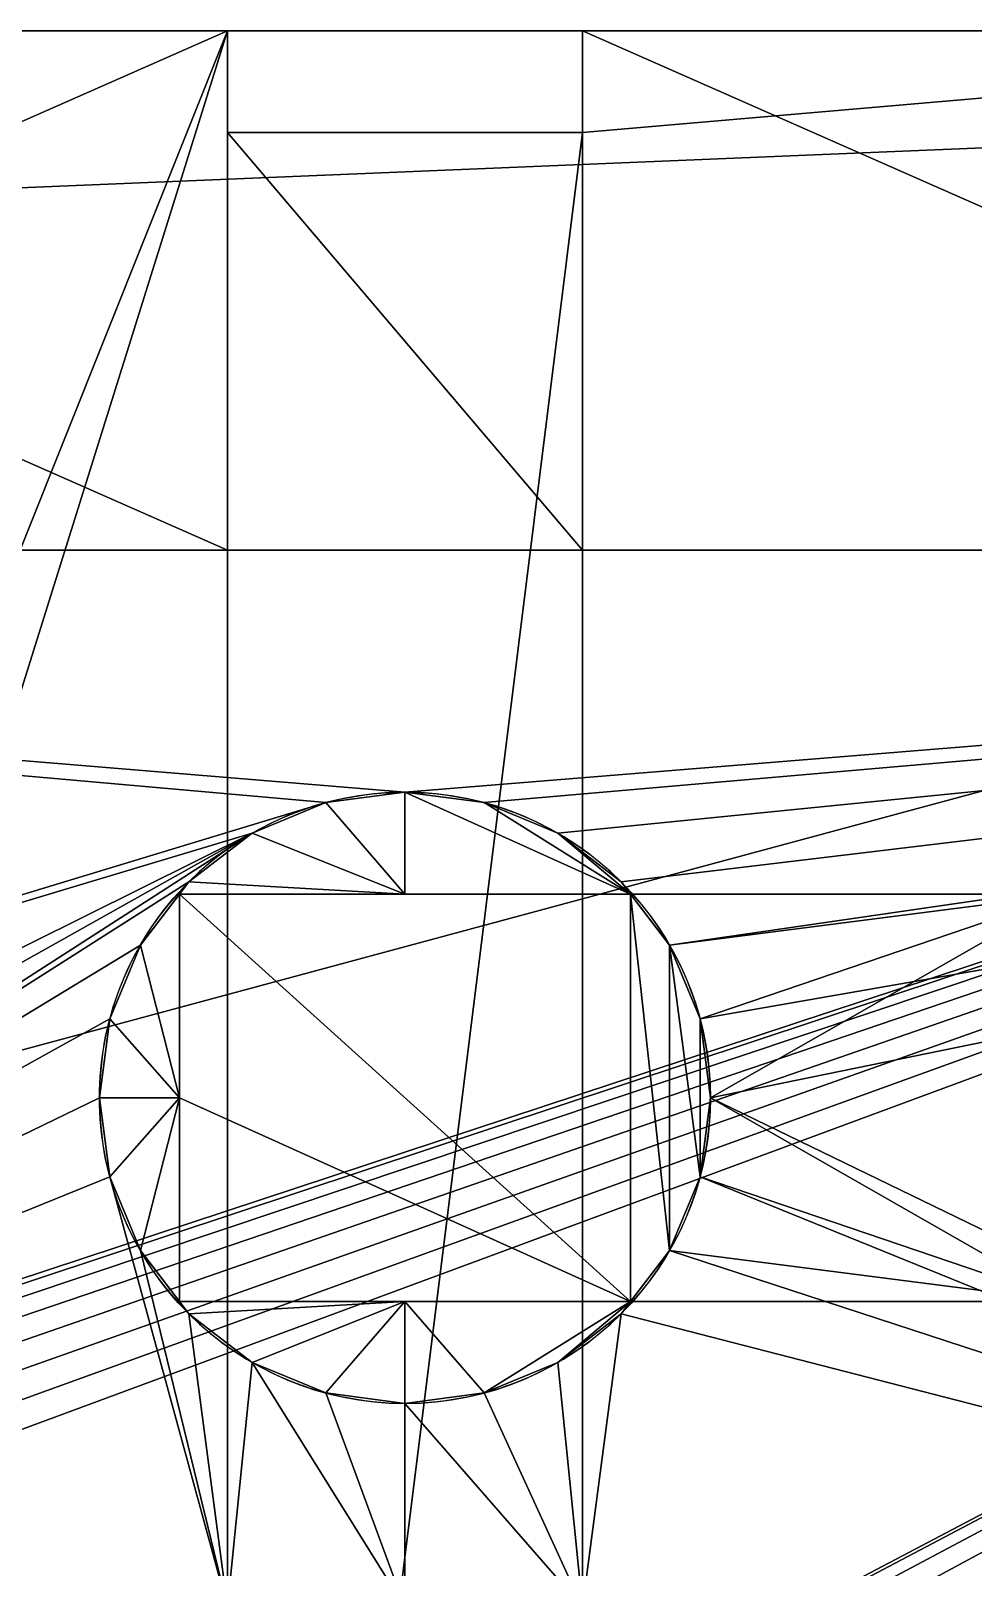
# Model space of a CAD drawing. Extents: x 0 to 36814, y -3929 to 172.
# Drawn here: x 36765.15 to 36774.41, y -3900.39 to -3885.31 of the extents above; entities that cross this region are included whole.
import ezdxf

# ---------------------------------------------------------------- set-up
doc = ezdxf.new("R2010")
doc.units = 0
doc.header["$LTSCALE"] = 25.4
doc.layers.get('0').update_dxf_attribs({"color": 13, "linetype": 'CONTINUOUS'})

# ---------------------------------------------------------------- blocks, each defined once
blk = doc.blocks.new('_____28')
at = {"color": 0}
for p, q in [((67.562, 38.466, 30.4), (0.871, 38.466, 30.4)), ((67.562, 38.466), (0.871, 38.466)), ((67.562, 38.466, 30.4), (0.871, 38.466, 30.4)), ((67.562, 38.466), (0.871, 38.466)), ((20.905, 38.466, 26.192), (32.475, 38.466, 26.192)), ((32.475, 38.466, 7.604), (20.905, 38.466, 7.604)), ((20.905, 38.466, 26.192), (32.475, 38.466, 26.192)), ((32.475, 38.466, 7.604), (20.905, 38.466, 7.604)), ((32.475, 38.466, 26.192), (32.475, 38.466, 7.604)), ((32.475, 38.466, 26.192), (32.475, 37.466, 26.192)), ((32.475, 38.466, 26.192), (32.475, 37.466, 26.192)), ((32.475, 38.466, 26.192), (32.475, 38.466, 7.604)), ((32.475, 38.466, 7.604), (32.475, 33.367, 7.604)), ((32.475, 38.466, 7.604), (32.475, 33.367, 7.604)), ((35.958, 38.466, 26.192), (47.528, 38.466, 26.192)), ((35.958, 38.466, 25.192), (35.958, 38.466, 26.192)), ((35.958, 38.466, 8.355), (35.958, 38.466, 25.192)), ((35.958, 38.466, 7.604), (35.958, 38.466, 8.355)), ((47.528, 38.466, 7.604), (35.958, 38.466, 7.604)), ((35.958, 38.466, 26.192), (47.528, 38.466, 26.192)), ((35.958, 38.466, 26.192), (35.958, 37.466, 26.192)), ((35.958, 38.466, 25.192), (35.958, 37.466, 25.192)), ((35.958, 33.367, 8.355), (35.958, 38.466, 8.355)), ((35.958, 38.466, 8.355), (35.958, 38.466, 25.192)), ((35.958, 38.466, 26.192), (35.958, 37.466, 26.192)), ((35.958, 38.466, 25.192), (35.958, 37.466, 25.192)), ((35.958, 38.466, 25.192), (35.958, 38.466, 26.192)), ((35.958, 33.367, 8.355), (35.958, 38.466, 8.355)), ((35.958, 38.466, 7.604), (35.958, 33.367, 7.604)), ((35.958, 38.466, 7.604), (35.958, 38.466, 8.355)), ((35.958, 38.466, 7.604), (35.958, 33.367, 7.604)), ((47.528, 38.466, 7.604), (35.958, 38.466, 7.604)), ((32.475, 37.466, 26.192), (32.475, 9.517, 26.192)), ((32.475, 37.466, 26.192), (32.475, 9.517, 26.192)), ((35.958, 37.466, 26.192), (32.475, 37.466, 26.192)), ((35.958, 37.466, 26.192), (32.475, 37.466, 26.192)), ((32.475, 37.466, 26.192), (32.475, 37.466, 25.192)), ((35.958, 37.466, 25.192), (32.475, 37.466, 25.192)), ((32.475, 37.466, 25.192), (32.475, 33.367, 25.192)), ((32.475, 37.466, 26.192), (32.475, 37.466, 25.192)), ((35.958, 37.466, 25.192), (32.475, 37.466, 25.192)), ((32.475, 37.466, 25.192), (32.475, 33.367, 25.192)), ((35.958, 37.466, 25.192), (35.958, 33.367, 25.192)), ((35.958, 37.466, 26.192), (35.958, 37.466, 25.192)), ((35.958, 37.466, 26.192), (35.958, 37.466, 25.192)), ((35.958, 37.466, 25.192), (35.958, 33.367, 25.192)), ((5.433, 33.367, 4.604), (63.5, 33.367, 4.604)), ((5.433, 33.367, 4.604), (63.5, 33.367, 4.604)), ((20.905, 33.367, 7.604), (32.475, 33.367, 7.604)), ((20.905, 33.367, 7.604), (32.475, 33.367, 7.604)), ((32.475, 33.367, 7.604), (35.958, 33.367, 7.604)), ((35.958, 33.367, 8.355), (32.475, 33.367, 8.355)), ((32.475, 33.367, 8.355), (32.475, 33.367, 7.604)), ((32.475, 33.367, 7.604), (35.958, 33.367, 7.604)), ((32.475, 33.367, 8.355), (32.475, 33.367, 7.604)), ((32.475, 33.367, 25.192), (32.475, 33.367, 8.355)), ((32.475, 33.367, 25.192), (32.475, 33.367, 8.355)), ((35.958, 33.367, 8.355), (32.475, 33.367, 8.355)), ((35.958, 33.367, 25.192), (32.475, 33.367, 25.192)), ((35.958, 33.367, 25.192), (32.475, 33.367, 25.192)), ((35.958, 33.367, 7.604), (47.528, 33.367, 7.604)), ((35.958, 33.367, 25.192), (35.958, 33.367, 8.355)), ((35.958, 33.367, 8.355), (35.958, 33.367, 7.604)), ((35.958, 33.367, 8.355), (35.958, 33.367, 7.604)), ((35.958, 33.367, 25.192), (35.958, 33.367, 8.355)), ((35.958, 33.367, 7.604), (47.528, 33.367, 7.604)), ((34.216, 30.991, 4.604), (34.216, 30.991, 12.604)), ((34.216, 30.991, 4.604), (34.216, 30.991, 12.604)), ((34.216, 29.991, 12.604), (34.216, 30.991, 12.604)), ((34.216, 29.991, 12.604), (34.216, 30.991, 12.604)), ((33.44, 30.889, 4.604), (33.44, 30.889, 12.604)), ((33.44, 30.889, 4.604), (33.44, 30.889, 12.604)), ((34.993, 30.889, 4.604), (34.993, 30.889, 12.604)), ((34.993, 30.889, 4.604), (34.993, 30.889, 12.604)), ((32.716, 30.59, 4.604), (32.716, 30.59, 12.604)), ((32.716, 30.59, 4.604), (32.716, 30.59, 12.604)), ((35.716, 30.59, 4.604), (35.716, 30.59, 12.604)), ((35.716, 30.59, 4.604), (35.716, 30.59, 12.604)), ((32.095, 30.113, 4.604), (32.095, 30.113, 12.604)), ((32.095, 30.113, 4.604), (32.095, 30.113, 12.604)), ((36.338, 30.113, 4.604), (36.338, 30.113, 12.604)), ((36.338, 30.113, 4.604), (36.338, 30.113, 12.604)), ((32.002, 27.991, 12.604), (32.002, 29.991, 12.604)), ((34.216, 29.991, 12.604), (32.002, 29.991, 12.604)), ((34.216, 29.991, 12.604), (32.002, 29.991, 12.604)), ((32.002, 29.991, 12.604), (32.002, 29.991, 14.604)), ((32.002, 29.991, 14.604), (36.431, 29.991, 14.604)), ((32.002, 27.991, 12.604), (32.002, 29.991, 12.604)), ((32.002, 27.991, 14.604), (32.002, 29.991, 14.604)), ((32.002, 29.991, 12.604), (32.002, 29.991, 14.604)), ((32.002, 29.991, 14.604), (36.431, 29.991, 14.604)), ((32.002, 27.991, 14.604), (32.002, 29.991, 14.604)), ((34.216, 29.991, 12.604), (36.431, 29.991, 12.604)), ((34.216, 29.991, 12.604), (36.431, 29.991, 12.604)), ((36.431, 29.991, 12.604), (40.716, 29.991, 12.604)), ((36.431, 29.991, 12.604), (36.431, 29.991, 14.604)), ((36.431, 29.991, 14.604), (40.716, 29.991, 14.604)), ((36.431, 29.991, 12.604), (36.431, 29.991, 14.604)), ((36.431, 29.991, 12.604), (36.431, 29.991, 14.604)), ((36.431, 29.991, 14.604), (40.716, 29.991, 14.604)), ((31.618, 29.491, 4.604), (31.618, 29.491, 12.604)), ((31.618, 29.491, 4.604), (31.618, 29.491, 12.604)), ((36.815, 29.491, 4.604), (36.815, 29.491, 14.604)), ((36.815, 29.491, 4.604), (36.815, 29.491, 14.604)), ((31.319, 28.768, 4.604), (31.319, 28.768, 12.604)), ((31.319, 28.768, 4.604), (31.319, 28.768, 12.604)), ((37.114, 28.768, 4.604), (37.114, 28.768, 14.604)), ((37.114, 28.768, 4.604), (37.114, 28.768, 14.604)), ((32.002, 27.991, 12.604), (31.216, 27.991, 12.604)), ((31.216, 27.991, 4.604), (31.216, 27.991, 12.604)), ((31.216, 27.991, 4.604), (31.216, 27.991, 12.604)), ((32.002, 27.991, 12.604), (31.216, 27.991, 12.604)), ((32.002, 25.991, 12.604), (32.002, 27.991, 12.604)), ((32.002, 27.991, 12.604), (32.002, 27.991, 14.604)), ((32.002, 25.991, 12.604), (32.002, 27.991, 12.604)), ((32.002, 25.991, 14.604), (32.002, 27.991, 14.604)), ((32.002, 27.991, 12.604), (32.002, 27.991, 14.604)), ((32.002, 25.991, 14.604), (32.002, 27.991, 14.604)), ((37.216, 27.991, 4.604), (37.216, 27.991, 14.604)), ((37.216, 27.991, 4.604), (37.216, 27.991, 14.604)), ((31.319, 27.215, 4.604), (31.319, 27.215, 12.604)), ((31.319, 27.215, 4.604), (31.319, 27.215, 12.604)), ((37.114, 27.215, 4.604), (37.114, 27.215, 14.604)), ((37.114, 27.215, 4.604), (37.114, 27.215, 14.604)), ((31.618, 26.491, 4.604), (31.618, 26.491, 12.604)), ((31.618, 26.491, 4.604), (31.618, 26.491, 12.604)), ((36.815, 26.491, 4.604), (36.815, 26.491, 14.604)), ((36.815, 26.491, 4.604), (36.815, 26.491, 14.604)), ((34.216, 25.991, 12.604), (32.002, 25.991, 12.604)), ((32.002, 25.991, 14.604), (36.431, 25.991, 14.604)), ((32.002, 25.991, 12.604), (32.002, 25.991, 14.604)), ((34.216, 25.991, 12.604), (32.002, 25.991, 12.604)), ((32.002, 25.991, 12.604), (32.002, 25.991, 14.604)), ((32.002, 25.991, 14.604), (36.431, 25.991, 14.604)), ((34.216, 24.991, 12.604), (34.216, 25.991, 12.604)), ((34.216, 25.991, 12.604), (36.431, 25.991, 12.604)), ((34.216, 24.991, 12.604), (34.216, 25.991, 12.604)), ((34.216, 25.991, 12.604), (36.431, 25.991, 12.604)), ((36.431, 25.991, 12.604), (40.716, 25.991, 12.604)), ((36.431, 25.991, 14.604), (40.716, 25.991, 14.604)), ((36.431, 25.991, 12.604), (36.431, 25.991, 14.604)), ((36.431, 25.991, 12.604), (36.431, 25.991, 14.604)), ((36.431, 25.991, 12.604), (36.431, 25.991, 14.604)), ((36.431, 25.991, 14.604), (40.716, 25.991, 14.604)), ((32.095, 25.87, 4.604), (32.095, 25.87, 12.604)), ((32.095, 25.87, 4.604), (32.095, 25.87, 12.604)), ((36.338, 25.87, 4.604), (36.338, 25.87, 12.604)), ((36.338, 25.87, 4.604), (36.338, 25.87, 12.604)), ((32.716, 25.393, 4.604), (32.716, 25.393, 12.604)), ((32.716, 25.393, 4.604), (32.716, 25.393, 12.604)), ((35.716, 25.393, 4.604), (35.716, 25.393, 12.604)), ((35.716, 25.393, 4.604), (35.716, 25.393, 12.604)), ((33.44, 25.094, 4.604), (33.44, 25.094, 12.604)), ((33.44, 25.094, 4.604), (33.44, 25.094, 12.604)), ((34.993, 25.094, 4.604), (34.993, 25.094, 12.604)), ((34.993, 25.094, 4.604), (34.993, 25.094, 12.604)), ((34.216, 24.991, 4.604), (34.216, 24.991, 12.604)), ((34.216, 24.991, 4.604), (34.216, 24.991, 12.604))]:
    blk.add_line(p, q, dxfattribs=at)
at = {"color": 0, "extrusion": (0, 0, -1)}
blk.add_circle((-34.216, 27.991, -4.604), 3, dxfattribs=at)
blk.add_circle((-34.216, 27.991, -4.604), 3, dxfattribs=at)
blk.add_circle((-34.216, 27.991, -4.604), 3, dxfattribs=at)
blk.add_circle((-34.216, 27.991, -4.604), 3, dxfattribs=at)
blk.add_circle((-34.216, 27.991, -4.604), 3, dxfattribs=at)
blk.add_circle((-34.216, 27.991, -4.604), 3, dxfattribs=at)
blk.add_circle((-34.216, 27.991, -4.604), 3, dxfattribs=at)
blk.add_circle((-34.216, 27.991, -4.604), 3, dxfattribs=at)
blk.add_circle((-34.216, 27.991, -4.604), 3, dxfattribs=at)
blk.add_circle((-34.216, 27.991, -4.604), 3, dxfattribs=at)
blk.add_circle((-34.216, 27.991, -4.604), 3, dxfattribs=at)
blk.add_circle((-34.216, 27.991, -4.604), 3, dxfattribs=at)
blk.add_circle((-34.216, 27.991, -4.604), 3, dxfattribs=at)
blk.add_circle((-34.216, 27.991, -4.604), 3, dxfattribs=at)
blk.add_circle((-34.216, 27.991, -4.604), 3, dxfattribs=at)
blk.add_circle((-34.216, 27.991, -4.604), 3, dxfattribs=at)
blk.add_circle((-34.216, 27.991, -4.604), 3, dxfattribs=at)
blk.add_circle((-34.216, 27.991, -4.604), 3, dxfattribs=at)
blk.add_circle((-34.216, 27.991, -4.604), 3, dxfattribs=at)
blk.add_circle((-34.216, 27.991, -4.604), 3, dxfattribs=at)
blk.add_circle((-34.216, 27.991, -4.604), 3, dxfattribs=at)
blk.add_circle((-34.216, 27.991, -4.604), 3, dxfattribs=at)
blk.add_circle((-34.216, 27.991, -4.604), 3, dxfattribs=at)
blk.add_circle((-34.216, 27.991, -4.604), 3, dxfattribs=at)
blk.add_circle((-34.216, 27.991, -4.604), 3, dxfattribs=at)
for centre, start, end in [((-34.216, 27.991, -12.604), 42.0875, 90), ((-34.216, 27.991, -12.604), 42.0875, 90), ((-34.216, 27.991, -12.604), 42.0875, 90), ((-34.216, 27.991, -12.604), 42.0875, 90), ((-34.216, 27.991, -12.604), 42.0875, 90), ((-34.216, 27.991, -12.604), 90, 137.9125), ((-34.216, 27.991, -12.604), 90, 137.9125), ((-34.216, 27.991, -12.604), 90, 137.9125), ((-34.216, 27.991, -12.604), 90, 137.9125), ((-34.216, 27.991, -12.604), 90, 137.9125), ((-34.216, 27.991, -12.604), 0, 42.0875), ((-34.216, 27.991, -12.604), 0, 42.0875), ((-34.216, 27.991, -12.604), 0, 42.0875), ((-34.216, 27.991, -12.604), 0, 42.0875), ((-34.216, 27.991, -12.604), 0, 42.0875), ((-34.216, 27.991, -14.604), 137.9125, 222.0875), ((-34.216, 27.991, -14.604), 137.9125, 222.0875), ((-34.216, 27.991, -14.604), 137.9125, 222.0875), ((-34.216, 27.991, -14.604), 137.9125, 222.0875), ((-34.216, 27.991, -14.604), 137.9125, 222.0875), ((-34.216, 27.991, -14.604), 137.9125, 222.0875), ((-34.216, 27.991, -14.604), 137.9125, 222.0875), ((-34.216, 27.991, -14.604), 137.9125, 222.0875), ((-34.216, 27.991, -14.604), 137.9125, 222.0875), ((-34.216, 27.991, -12.604), 317.9125, 0), ((-34.216, 27.991, -12.604), 317.9125, 0), ((-34.216, 27.991, -12.604), 317.9125, 0), ((-34.216, 27.991, -12.604), 317.9125, 0), ((-34.216, 27.991, -12.604), 270, 317.9125), ((-34.216, 27.991, -12.604), 270, 317.9125), ((-34.216, 27.991, -12.604), 270, 317.9125), ((-34.216, 27.991, -12.604), 270, 317.9125), ((-34.216, 27.991, -12.604), 270, 317.9125), ((-34.216, 27.991, -12.604), 222.0875, 270), ((-34.216, 27.991, -12.604), 222.0875, 270), ((-34.216, 27.991, -12.604), 222.0875, 270), ((-34.216, 27.991, -12.604), 222.0875, 270), ((-34.216, 27.991, -12.604), 222.0875, 270), ((-34.216, 27.991, -12.604), 222.0875, 270)]:
    blk.add_arc(centre, 3, start, end, dxfattribs=at)
at = {"color": 0}
mesh = blk.add_polyface(dxfattribs=at)
corners = [(67.562, 38.466), (0.871, 35.698), (0.871, 38.466), (0.871, 20.485), (13.683, 20.682), (13.321, 20.532), (13.011, 20.294), (12.772, 19.983), (0.871, 0), (12.623, 19.621), (12.571, 19.233), (14.071, 20.733), (14.46, 20.682), (14.821, 20.532), (15.132, 20.294), (15.371, 19.983), (15.52, 19.621), (15.571, 19.233), (33.466, 20.532), (33.156, 20.294), (32.917, 19.983), (32.768, 19.621), (32.716, 19.233), (33.828, 20.682), (34.216, 20.733), (34.605, 20.682), (34.966, 20.532), (35.277, 20.294), (35.516, 19.983), (35.665, 19.621), (35.716, 19.233), (53.301, 20.294), (53.062, 19.983), (52.913, 19.621), (52.861, 19.233), (53.611, 20.532), (53.973, 20.682), (54.361, 20.733), (54.75, 20.682), (55.111, 20.532), (55.422, 20.294), (55.661, 19.983), (55.81, 19.621), (55.861, 19.233), (13.683, 17.784), (67.562, 0), (13.321, 17.934), (13.011, 18.172), (12.772, 18.483), (12.623, 18.845), (14.071, 17.733), (14.46, 17.784), (14.821, 17.934), (15.132, 18.172), (15.371, 18.483), (15.52, 18.845), (33.466, 17.934), (33.156, 18.172), (32.917, 18.483), (32.768, 18.845), (33.828, 17.784), (34.216, 17.733), (34.605, 17.784), (34.966, 17.934), (35.277, 18.172), (35.516, 18.483), (35.665, 18.845), (53.301, 18.172), (53.062, 18.483), (52.913, 18.845), (53.611, 17.934), (53.973, 17.784), (54.361, 17.733), (54.75, 17.784), (55.111, 17.934), (55.422, 18.172), (55.661, 18.483), (55.81, 18.845), (0, 20.485), (0, 35.698)]
mesh.append_faces([[corners[k] for k in face] for face in [(0, 1, 2), (1, 78, 79)]], dxfattribs={"vtx0": -1, "color": 0})
mesh.append_faces([[corners[k] for k in face] for face in [(3, 7, 8), (4, 0, 11), (11, 0, 12), (12, 0, 13), (13, 0, 14), (14, 0, 15), (15, 0, 16), (16, 0, 17), (18, 0, 23), (23, 0, 24), (24, 0, 25), (25, 0, 26), (26, 0, 27), (27, 0, 28), (28, 0, 29), (29, 0, 30), (31, 0, 35), (35, 0, 36), (36, 0, 37), (37, 0, 38), (38, 0, 39), (39, 0, 40), (40, 0, 41), (41, 0, 42), (42, 0, 43), (8, 44, 45), (44, 8, 46), (46, 8, 47), (47, 8, 48), (48, 8, 49), (49, 8, 10), (56, 17, 57), (57, 17, 58), (58, 17, 59), (59, 17, 22), (67, 30, 68), (68, 30, 69), (69, 30, 34), (45, 43, 0), (78, 1, 3)]], dxfattribs={"vtx0": -1, "vtx1": -1, "color": 0})
mesh.append_faces([[corners[k] for k in face] for face in [(1, 0, 3), (3, 0, 4), (17, 0, 18), (30, 0, 31), (45, 17, 56), (45, 30, 67)]], dxfattribs={"vtx0": -1, "vtx1": -1, "vtx2": -1, "color": 0})
mesh.append_faces([[corners[k] for k in face] for face in [(3, 4, 5), (3, 5, 6), (3, 6, 7), (8, 7, 9), (8, 9, 10), (17, 18, 19), (17, 19, 20), (17, 20, 21), (17, 21, 22), (30, 31, 32), (30, 32, 33), (30, 33, 34), (45, 44, 50), (45, 50, 51), (45, 51, 52), (45, 52, 53), (45, 53, 54), (45, 54, 55), (45, 55, 17), (45, 56, 60), (45, 60, 61), (45, 61, 62), (45, 62, 63), (45, 63, 64), (45, 64, 65), (45, 65, 66), (45, 66, 30), (45, 67, 70), (45, 70, 71), (45, 71, 72), (45, 72, 73), (45, 73, 74), (45, 74, 75), (45, 75, 76), (45, 76, 77), (45, 77, 43)]], dxfattribs={"vtx0": -1, "vtx2": -1, "color": 0})
mesh = blk.add_polyface(dxfattribs=at)
corners = [(0.871, 38.466), (5.433, 38.466, 7.604), (67.562, 38.466), (0.871, 38.466, 20.478), (5.433, 38.466, 20.478), (63.5, 38.466, 26.192), (64.097, 38.466, 10.133), (63.5, 38.466, 7.604), (64.097, 38.466, 12.864), (65.531, 38.466, 12.864), (0.871, 38.466, 30.4), (5.433, 38.466, 23.499), (0.871, 38.466, 23.499), (5.433, 38.466, 26.192), (7.413, 38.466, 26.192), (17.422, 38.466, 26.192), (20.905, 38.466, 26.192), (32.475, 38.466, 26.192), (35.958, 38.466, 26.192), (47.528, 38.466, 26.192), (51.011, 38.466, 26.192), (65.531, 38.466, 10.133), (67.562, 38.466, 30.4), (17.422, 38.466, 7.604), (20.905, 38.466, 7.604), (32.475, 38.466, 7.604), (35.958, 38.466, 7.604), (47.528, 38.466, 7.604), (51.011, 38.466, 7.604), (35.958, 38.466, 8.355), (35.958, 38.466, 25.192)]
mesh.append_faces([[corners[k] for k in face] for face in [(1, 3, 4), (10, 11, 12)]], dxfattribs={"vtx0": -1, "color": 0})
mesh.append_faces([[corners[k] for k in face] for face in [(0, 1, 2), (5, 6, 7), (6, 5, 8), (8, 5, 9), (11, 10, 13), (13, 10, 14), (14, 10, 15), (16, 10, 17), (18, 10, 19), (20, 10, 5), (2, 21, 22), (7, 27, 28), (21, 7, 6), (22, 5, 10), (19, 28, 27), (28, 19, 20), (17, 26, 25), (26, 17, 29), (29, 17, 30), (30, 17, 18), (15, 24, 23), (24, 15, 16)]], dxfattribs={"vtx0": -1, "vtx1": -1, "color": 0})
mesh.append_faces([[corners[k] for k in face] for face in [(15, 10, 16), (17, 10, 18), (19, 10, 20), (21, 2, 7), (7, 2, 1), (7, 23, 24), (7, 25, 26), (22, 9, 5)]], dxfattribs={"vtx0": -1, "vtx1": -1, "vtx2": -1, "color": 0})
mesh.append_faces([[corners[k] for k in face] for face in [(1, 0, 3), (7, 1, 23), (7, 24, 25), (7, 26, 27), (22, 21, 9)]], dxfattribs={"vtx0": -1, "vtx2": -1, "color": 0})
mesh = blk.add_polyface(dxfattribs=at)
corners = [(67.562, 0, 30.4), (64.822, 1.517, 30.4), (64.822, 0, 30.4), (4.111, 0, 30.4), (0.871, 38.466, 30.4), (0.871, 0, 30.4), (4.111, 1.517, 30.4), (67.562, 38.466, 30.4)]
mesh.append_faces([[corners[k] for k in face] for face in [(0, 1, 2), (3, 4, 5)]], dxfattribs={"vtx0": -1, "color": 0})
mesh.append_faces([[corners[k] for k in face] for face in [(4, 6, 7), (7, 1, 0)]], dxfattribs={"vtx0": -1, "vtx1": -1, "color": 0})
mesh.append_faces([[corners[k] for k in face] for face in [(4, 3, 6), (7, 6, 1)]], dxfattribs={"vtx0": -1, "vtx2": -1, "color": 0})
mesh = blk.add_polyface(dxfattribs=at)
corners = [(32.475, 38.466, 26.192), (20.905, 33.367, 26.192), (20.905, 38.466, 26.192), (20.905, 9.517, 26.192), (20.905, 1.517, 26.192), (32.475, 1.517, 26.192), (32.475, 37.466, 26.192), (32.475, 9.517, 26.192)]
mesh.append_faces([[corners[k] for k in face] for face in [(0, 1, 2), (5, 6, 7)]], dxfattribs={"vtx0": -1, "color": 0})
mesh.append_faces([[corners[k] for k in face] for face in [(1, 0, 3), (3, 0, 4), (4, 0, 5)]], dxfattribs={"vtx0": -1, "vtx1": -1, "color": 0})
mesh.append_faces([[corners[k] for k in face] for face in [(5, 0, 6)]], dxfattribs={"vtx0": -1, "vtx2": -1, "color": 0})
mesh = blk.add_polyface(dxfattribs=at)
corners = [(32.475, 33.367, 7.604), (20.905, 38.466, 7.604), (20.905, 33.367, 7.604), (32.475, 38.466, 7.604)]
mesh.append_faces([[corners[k] for k in face] for face in [(0, 1, 2), (1, 0, 3)]], dxfattribs={"vtx0": -1, "color": 0})
mesh = blk.add_polyface(dxfattribs=at)
corners = [(47.528, 38.466, 26.192), (35.958, 37.466, 26.192), (35.958, 38.466, 26.192), (35.958, 9.517, 26.192), (35.958, 1.517, 26.192), (47.528, 1.517, 26.192), (47.528, 33.367, 26.192), (47.528, 9.517, 26.192), (32.475, 9.517, 26.192), (32.475, 37.466, 26.192)]
mesh.append_faces([[corners[k] for k in face] for face in [(0, 1, 2), (5, 6, 7), (1, 8, 9)]], dxfattribs={"vtx0": -1, "color": 0})
mesh.append_faces([[corners[k] for k in face] for face in [(3, 0, 4), (4, 0, 5), (8, 1, 3)]], dxfattribs={"vtx0": -1, "vtx1": -1, "color": 0})
mesh.append_faces([[corners[k] for k in face] for face in [(1, 0, 3)]], dxfattribs={"vtx0": -1, "vtx1": -1, "vtx2": -1, "color": 0})
mesh.append_faces([[corners[k] for k in face] for face in [(5, 0, 6)]], dxfattribs={"vtx0": -1, "vtx2": -1, "color": 0})
mesh = blk.add_polyface(dxfattribs=at)
corners = [(32.475, 38.466, 26.192), (32.475, 37.466, 25.192), (32.475, 37.466, 26.192), (32.475, 33.367, 25.192), (32.475, 33.367, 7.604), (32.475, 33.367, 8.355), (32.475, 38.466, 7.604)]
mesh.append_faces([[corners[k] for k in face] for face in [(0, 1, 2), (3, 4, 5)]], dxfattribs={"vtx0": -1, "color": 0})
mesh.append_faces([[corners[k] for k in face] for face in [(4, 3, 6), (6, 1, 0)]], dxfattribs={"vtx0": -1, "vtx1": -1, "color": 0})
mesh.append_faces([[corners[k] for k in face] for face in [(6, 3, 1)]], dxfattribs={"vtx0": -1, "vtx2": -1, "color": 0})
mesh = blk.add_polyface(dxfattribs=at)
corners = [(35.958, 38.466, 8.355), (35.958, 33.367, 25.192), (35.958, 33.367, 8.355), (35.958, 37.466, 25.192), (35.958, 38.466, 25.192)]
mesh.append_faces([[corners[k] for k in face] for face in [(0, 1, 2), (3, 0, 4)]], dxfattribs={"vtx0": -1, "color": 0})
mesh.append_faces([[corners[k] for k in face] for face in [(1, 0, 3)]], dxfattribs={"vtx0": -1, "vtx1": -1, "color": 0})
mesh = blk.add_polyface(dxfattribs=at)
corners = [(35.958, 38.466, 25.192), (35.958, 37.466, 26.192), (35.958, 37.466, 25.192), (35.958, 38.466, 26.192)]
mesh.append_faces([[corners[k] for k in face] for face in [(0, 1, 2), (1, 0, 3)]], dxfattribs={"vtx0": -1, "color": 0})
mesh = blk.add_polyface(dxfattribs=at)
corners = [(35.958, 38.466, 7.604), (35.958, 33.367, 8.355), (35.958, 33.367, 7.604), (35.958, 38.466, 8.355)]
mesh.append_faces([[corners[k] for k in face] for face in [(0, 1, 2), (1, 0, 3)]], dxfattribs={"vtx0": -1, "color": 0})
mesh = blk.add_polyface(dxfattribs=at)
corners = [(47.528, 33.367, 7.604), (35.958, 38.466, 7.604), (35.958, 33.367, 7.604), (47.528, 38.466, 7.604)]
mesh.append_faces([[corners[k] for k in face] for face in [(0, 1, 2), (1, 0, 3)]], dxfattribs={"vtx0": -1, "color": 0})
mesh = blk.add_polyface(dxfattribs=at)
corners = [(35.958, 37.466, 26.192), (32.475, 37.466, 25.192), (35.958, 37.466, 25.192), (32.475, 37.466, 26.192)]
mesh.append_faces([[corners[k] for k in face] for face in [(0, 1, 2), (1, 0, 3)]], dxfattribs={"vtx0": -1, "color": 0})
mesh = blk.add_polyface(dxfattribs=at)
corners = [(35.958, 33.367, 25.192), (32.475, 37.466, 25.192), (32.475, 33.367, 25.192), (35.958, 37.466, 25.192)]
mesh.append_faces([[corners[k] for k in face] for face in [(0, 1, 2), (1, 0, 3)]], dxfattribs={"vtx0": -1, "color": 0})
mesh = blk.add_polyface(dxfattribs=at)
corners = [(63.5, 33.367, 7.604), (5.433, 33.367, 4.604), (63.5, 33.367, 4.604), (5.433, 33.367, 7.604), (51.011, 33.367, 7.604), (47.528, 33.367, 7.604), (35.958, 33.367, 7.604), (32.475, 33.367, 7.604), (20.905, 33.367, 7.604), (17.422, 33.367, 7.604)]
mesh.append_faces([[corners[k] for k in face] for face in [(0, 1, 2), (3, 8, 9)]], dxfattribs={"vtx0": -1, "color": 0})
mesh.append_faces([[corners[k] for k in face] for face in [(1, 0, 3)]], dxfattribs={"vtx0": -1, "vtx1": -1, "color": 0})
mesh.append_faces([[corners[k] for k in face] for face in [(3, 0, 4), (3, 4, 5), (3, 5, 6), (3, 6, 7), (3, 7, 8)]], dxfattribs={"vtx0": -1, "vtx2": -1, "color": 0})
mesh = blk.add_polyface(dxfattribs=at)
corners = [(20.905, 22.991, 4.604), (31.319, 27.215, 4.604), (31.216, 27.991, 4.604), (32.475, 22.991, 4.604), (31.618, 26.491, 4.604), (32.095, 25.87, 4.604), (32.716, 25.393, 4.604), (34.216, 22.991, 4.604), (33.44, 25.094, 4.604), (34.216, 24.991, 4.604), (35.958, 22.991, 4.604), (34.993, 25.094, 4.604), (35.716, 25.393, 4.604), (36.338, 25.87, 4.604), (47.528, 22.991, 4.604), (36.815, 26.491, 4.604), (37.114, 27.215, 4.604), (37.216, 27.991, 4.604), (7.413, 22.991, 4.604), (5.433, 33.367, 4.604), (5.433, 22.991, 4.604), (33.44, 30.889, 4.604), (34.216, 30.991, 4.604), (63.5, 33.367, 4.604), (32.716, 30.59, 4.604), (17.422, 22.991, 4.604), (19.164, 22.991, 4.604), (32.095, 30.113, 4.604), (31.618, 29.491, 4.604), (31.319, 28.768, 4.604), (34.993, 30.889, 4.604), (35.716, 30.59, 4.604), (36.338, 30.113, 4.604), (36.815, 29.491, 4.604), (37.114, 28.768, 4.604), (49.269, 22.991, 4.604), (51.011, 22.991, 4.604), (61.951, 22.991, 4.604), (63.5, 22.991, 4.604)]
mesh.append_faces([[corners[k] for k in face] for face in [(18, 19, 20), (23, 37, 38)]], dxfattribs={"vtx0": -1, "color": 0})
mesh.append_faces([[corners[k] for k in face] for face in [(1, 3, 4), (4, 3, 5), (5, 3, 6), (6, 7, 8), (8, 7, 9), (9, 10, 11), (11, 10, 12), (12, 10, 13), (13, 14, 15), (15, 14, 16), (16, 14, 17), (19, 22, 23), (21, 18, 24), (24, 0, 27), (27, 0, 28), (28, 0, 29), (29, 0, 2)]], dxfattribs={"vtx0": -1, "vtx1": -1, "color": 0})
mesh.append_faces([[corners[k] for k in face] for face in [(19, 18, 21), (23, 17, 14)]], dxfattribs={"vtx0": -1, "vtx1": -1, "vtx2": -1, "color": 0})
mesh.append_faces([[corners[k] for k in face] for face in [(0, 1, 2), (1, 0, 3), (6, 3, 7), (9, 7, 10), (13, 10, 14), (19, 21, 22), (24, 18, 25), (24, 25, 26), (24, 26, 0), (23, 22, 30), (23, 30, 31), (23, 31, 32), (23, 32, 33), (23, 33, 34), (23, 34, 17), (23, 14, 35), (23, 35, 36), (23, 36, 37)]], dxfattribs={"vtx0": -1, "vtx2": -1, "color": 0})
mesh = blk.add_polyface(dxfattribs=at)
corners = [(35.958, 33.367, 8.355), (32.475, 33.367, 7.604), (35.958, 33.367, 7.604), (32.475, 33.367, 8.355)]
mesh.append_faces([[corners[k] for k in face] for face in [(0, 1, 2), (1, 0, 3)]], dxfattribs={"vtx0": -1, "color": 0})
mesh = blk.add_polyface(dxfattribs=at)
corners = [(35.958, 33.367, 25.192), (32.475, 33.367, 8.355), (35.958, 33.367, 8.355), (32.475, 33.367, 25.192)]
mesh.append_faces([[corners[k] for k in face] for face in [(0, 1, 2), (1, 0, 3)]], dxfattribs={"vtx0": -1, "color": 0})
mesh = blk.add_polyface(dxfattribs=at)
corners = [(34.216, 29.991, 12.604), (32.095, 30.113, 12.604), (32.002, 29.991, 12.604), (32.716, 30.59, 12.604), (33.44, 30.889, 12.604), (34.216, 30.991, 12.604), (32.002, 27.991, 12.604), (31.319, 28.768, 12.604), (31.216, 27.991, 12.604), (31.618, 29.491, 12.604)]
mesh.append_faces([[corners[k] for k in face] for face in [(0, 1, 2), (4, 0, 5), (6, 7, 8), (9, 6, 2)]], dxfattribs={"vtx0": -1, "color": 0})
mesh.append_faces([[corners[k] for k in face] for face in [(1, 0, 3), (3, 0, 4), (7, 6, 9)]], dxfattribs={"vtx0": -1, "vtx1": -1, "color": 0})
mesh = blk.add_polyface(dxfattribs=at)
corners = [(33.44, 30.889, 12.604), (34.216, 30.991, 4.604), (33.44, 30.889, 4.604), (34.216, 30.991, 12.604)]
mesh.append_faces([[corners[k] for k in face] for face in [(0, 1, 2), (1, 0, 3)]], dxfattribs={"vtx0": -1, "color": 0})
mesh = blk.add_polyface(dxfattribs=at)
corners = [(34.216, 30.991, 12.604), (34.993, 30.889, 4.604), (34.216, 30.991, 4.604), (34.993, 30.889, 12.604)]
mesh.append_faces([[corners[k] for k in face] for face in [(0, 1, 2), (1, 0, 3)]], dxfattribs={"vtx0": -1, "color": 0})
mesh = blk.add_polyface(dxfattribs=at)
corners = [(36.431, 29.991, 12.604), (34.216, 30.991, 12.604), (34.216, 29.991, 12.604), (34.993, 30.889, 12.604), (35.716, 30.59, 12.604), (36.338, 30.113, 12.604)]
mesh.append_faces([[corners[k] for k in face] for face in [(0, 1, 2), (4, 0, 5)]], dxfattribs={"vtx0": -1, "color": 0})
mesh.append_faces([[corners[k] for k in face] for face in [(1, 0, 3), (3, 0, 4)]], dxfattribs={"vtx0": -1, "vtx1": -1, "color": 0})
mesh = blk.add_polyface(dxfattribs=at)
corners = [(32.716, 30.59, 12.604), (33.44, 30.889, 4.604), (32.716, 30.59, 4.604), (33.44, 30.889, 12.604)]
mesh.append_faces([[corners[k] for k in face] for face in [(0, 1, 2), (1, 0, 3)]], dxfattribs={"vtx0": -1, "color": 0})
mesh = blk.add_polyface(dxfattribs=at)
corners = [(34.993, 30.889, 12.604), (35.716, 30.59, 4.604), (34.993, 30.889, 4.604), (35.716, 30.59, 12.604)]
mesh.append_faces([[corners[k] for k in face] for face in [(0, 1, 2), (1, 0, 3)]], dxfattribs={"vtx0": -1, "color": 0})
mesh = blk.add_polyface(dxfattribs=at)
corners = [(32.095, 30.113, 12.604), (32.716, 30.59, 4.604), (32.095, 30.113, 4.604), (32.716, 30.59, 12.604)]
mesh.append_faces([[corners[k] for k in face] for face in [(0, 1, 2), (1, 0, 3)]], dxfattribs={"vtx0": -1, "color": 0})
mesh = blk.add_polyface(dxfattribs=at)
corners = [(35.716, 30.59, 12.604), (36.338, 30.113, 4.604), (35.716, 30.59, 4.604), (36.338, 30.113, 12.604)]
mesh.append_faces([[corners[k] for k in face] for face in [(0, 1, 2), (1, 0, 3)]], dxfattribs={"vtx0": -1, "color": 0})
mesh = blk.add_polyface(dxfattribs=at)
corners = [(32.002, 29.991, 12.604), (31.618, 29.491, 4.604), (31.618, 29.491, 12.604), (32.095, 30.113, 4.604), (32.095, 30.113, 12.604)]
mesh.append_faces([[corners[k] for k in face] for face in [(0, 1, 2), (3, 0, 4)]], dxfattribs={"vtx0": -1, "color": 0})
mesh.append_faces([[corners[k] for k in face] for face in [(1, 0, 3)]], dxfattribs={"vtx0": -1, "vtx1": -1, "color": 0})
mesh = blk.add_polyface(dxfattribs=at)
corners = [(36.338, 30.113, 4.604), (36.815, 29.491, 14.604), (36.815, 29.491, 4.604), (36.431, 29.991, 12.604), (36.338, 30.113, 12.604), (36.431, 29.991, 14.604)]
mesh.append_faces([[corners[k] for k in face] for face in [(0, 1, 2), (3, 0, 4)]], dxfattribs={"vtx0": -1, "color": 0})
mesh.append_faces([[corners[k] for k in face] for face in [(1, 0, 3)]], dxfattribs={"vtx0": -1, "vtx1": -1, "vtx2": -1, "color": 0})
mesh.append_faces([[corners[k] for k in face] for face in [(5, 1, 3)]], dxfattribs={"vtx1": -1, "color": 0})
mesh = blk.add_polyface(dxfattribs=at)
corners = [(32.002, 29.991, 14.604), (34.216, 29.991, 12.604), (32.002, 29.991, 12.604), (36.431, 29.991, 12.604), (36.431, 29.991, 14.604)]
mesh.append_faces([[corners[k] for k in face] for face in [(0, 1, 2), (3, 0, 4)]], dxfattribs={"vtx0": -1, "color": 0})
mesh.append_faces([[corners[k] for k in face] for face in [(1, 0, 3)]], dxfattribs={"vtx0": -1, "vtx1": -1, "color": 0})
mesh = blk.add_polyface(dxfattribs=at)
corners = [(32.002, 29.991, 14.604), (32.002, 27.991, 12.604), (32.002, 27.991, 14.604), (32.002, 29.991, 12.604)]
mesh.append_faces([[corners[k] for k in face] for face in [(0, 1, 2), (1, 0, 3)]], dxfattribs={"vtx0": -1, "color": 0})
mesh = blk.add_polyface(dxfattribs=at)
corners = [(36.431, 25.991, 14.604), (32.002, 27.991, 14.604), (32.002, 25.991, 14.604), (32.002, 29.991, 14.604), (36.431, 29.991, 14.604), (36.815, 26.491, 14.604), (36.815, 29.491, 14.604), (37.114, 27.215, 14.604), (37.114, 28.768, 14.604), (37.216, 27.991, 14.604)]
mesh.append_faces([[corners[k] for k in face] for face in [(0, 1, 2), (8, 7, 9)]], dxfattribs={"vtx0": -1, "color": 0})
mesh.append_faces([[corners[k] for k in face] for face in [(1, 0, 3), (3, 0, 4), (4, 5, 6), (6, 7, 8)]], dxfattribs={"vtx0": -1, "vtx1": -1, "color": 0})
mesh.append_faces([[corners[k] for k in face] for face in [(4, 0, 5), (6, 5, 7)]], dxfattribs={"vtx0": -1, "vtx2": -1, "color": 0})
mesh = blk.add_polyface(dxfattribs=at)
corners = [(36.431, 29.991, 14.604), (40.716, 29.991, 12.604), (36.431, 29.991, 12.604), (40.716, 29.991, 14.604)]
mesh.append_faces([[corners[k] for k in face] for face in [(0, 1, 2), (1, 0, 3)]], dxfattribs={"vtx0": -1, "color": 0})
mesh = blk.add_polyface(dxfattribs=at)
corners = [(40.716, 25.991, 14.604), (36.815, 26.491, 14.604), (36.431, 25.991, 14.604), (37.114, 27.215, 14.604), (37.216, 27.991, 14.604), (45.216, 25.991, 14.604), (40.716, 27.991, 14.604), (44.216, 26.991, 14.604), (45.216, 26.991, 14.604), (36.815, 29.491, 14.604), (40.716, 29.991, 14.604), (36.431, 29.991, 14.604), (37.114, 28.768, 14.604), (44.216, 28.991, 14.604), (45.216, 29.991, 14.604), (45.216, 28.991, 14.604)]
mesh.append_faces([[corners[k] for k in face] for face in [(0, 1, 2), (7, 5, 8), (9, 10, 11), (14, 13, 15)]], dxfattribs={"vtx0": -1, "color": 0})
mesh.append_faces([[corners[k] for k in face] for face in [(1, 0, 3), (3, 0, 4), (5, 6, 0), (6, 5, 7), (10, 13, 14)]], dxfattribs={"vtx0": -1, "vtx1": -1, "color": 0})
mesh.append_faces([[corners[k] for k in face] for face in [(10, 4, 0), (10, 0, 6)]], dxfattribs={"vtx0": -1, "vtx1": -1, "vtx2": -1, "color": 0})
mesh.append_faces([[corners[k] for k in face] for face in [(10, 9, 12), (10, 12, 4), (10, 6, 13)]], dxfattribs={"vtx0": -1, "vtx2": -1, "color": 0})
mesh = blk.add_polyface(dxfattribs=at)
corners = [(31.618, 29.491, 12.604), (31.319, 28.768, 4.604), (31.319, 28.768, 12.604), (31.618, 29.491, 4.604)]
mesh.append_faces([[corners[k] for k in face] for face in [(0, 1, 2), (1, 0, 3)]], dxfattribs={"vtx0": -1, "color": 0})
mesh = blk.add_polyface(dxfattribs=at)
corners = [(36.815, 29.491, 4.604), (37.114, 28.768, 14.604), (37.114, 28.768, 4.604), (36.815, 29.491, 14.604)]
mesh.append_faces([[corners[k] for k in face] for face in [(0, 1, 2), (1, 0, 3)]], dxfattribs={"vtx0": -1, "color": 0})
mesh = blk.add_polyface(dxfattribs=at)
corners = [(31.319, 28.768, 12.604), (31.216, 27.991, 4.604), (31.216, 27.991, 12.604), (31.319, 28.768, 4.604)]
mesh.append_faces([[corners[k] for k in face] for face in [(0, 1, 2), (1, 0, 3)]], dxfattribs={"vtx0": -1, "color": 0})
mesh = blk.add_polyface(dxfattribs=at)
corners = [(37.114, 28.768, 4.604), (37.216, 27.991, 14.604), (37.216, 27.991, 4.604), (37.114, 28.768, 14.604)]
mesh.append_faces([[corners[k] for k in face] for face in [(0, 1, 2), (1, 0, 3)]], dxfattribs={"vtx0": -1, "color": 0})
mesh = blk.add_polyface(dxfattribs=at)
corners = [(32.095, 25.87, 12.604), (34.216, 25.991, 12.604), (32.002, 25.991, 12.604), (32.716, 25.393, 12.604), (33.44, 25.094, 12.604), (34.216, 24.991, 12.604), (31.319, 27.215, 12.604), (32.002, 27.991, 12.604), (31.216, 27.991, 12.604), (31.618, 26.491, 12.604)]
mesh.append_faces([[corners[k] for k in face] for face in [(0, 1, 2), (1, 4, 5), (6, 7, 8), (7, 9, 2)]], dxfattribs={"vtx0": -1, "color": 0})
mesh.append_faces([[corners[k] for k in face] for face in [(1, 0, 3), (1, 3, 4), (7, 6, 9)]], dxfattribs={"vtx0": -1, "vtx2": -1, "color": 0})
mesh = blk.add_polyface(dxfattribs=at)
corners = [(31.216, 27.991, 12.604), (31.319, 27.215, 4.604), (31.319, 27.215, 12.604), (31.216, 27.991, 4.604)]
mesh.append_faces([[corners[k] for k in face] for face in [(0, 1, 2), (1, 0, 3)]], dxfattribs={"vtx0": -1, "color": 0})
mesh = blk.add_polyface(dxfattribs=at)
corners = [(32.002, 27.991, 14.604), (32.002, 25.991, 12.604), (32.002, 25.991, 14.604), (32.002, 27.991, 12.604)]
mesh.append_faces([[corners[k] for k in face] for face in [(0, 1, 2), (1, 0, 3)]], dxfattribs={"vtx0": -1, "color": 0})
mesh = blk.add_polyface(dxfattribs=at)
corners = [(37.216, 27.991, 4.604), (37.114, 27.215, 14.604), (37.114, 27.215, 4.604), (37.216, 27.991, 14.604)]
mesh.append_faces([[corners[k] for k in face] for face in [(0, 1, 2), (1, 0, 3)]], dxfattribs={"vtx0": -1, "color": 0})
mesh = blk.add_polyface(dxfattribs=at)
corners = [(31.319, 27.215, 12.604), (31.618, 26.491, 4.604), (31.618, 26.491, 12.604), (31.319, 27.215, 4.604)]
mesh.append_faces([[corners[k] for k in face] for face in [(0, 1, 2), (1, 0, 3)]], dxfattribs={"vtx0": -1, "color": 0})
mesh = blk.add_polyface(dxfattribs=at)
corners = [(37.114, 27.215, 4.604), (36.815, 26.491, 14.604), (36.815, 26.491, 4.604), (37.114, 27.215, 14.604)]
mesh.append_faces([[corners[k] for k in face] for face in [(0, 1, 2), (1, 0, 3)]], dxfattribs={"vtx0": -1, "color": 0})
mesh = blk.add_polyface(dxfattribs=at)
corners = [(32.002, 25.991, 12.604), (32.095, 25.87, 4.604), (32.095, 25.87, 12.604), (31.618, 26.491, 4.604), (31.618, 26.491, 12.604)]
mesh.append_faces([[corners[k] for k in face] for face in [(0, 1, 2), (3, 0, 4)]], dxfattribs={"vtx0": -1, "color": 0})
mesh.append_faces([[corners[k] for k in face] for face in [(1, 0, 3)]], dxfattribs={"vtx0": -1, "vtx1": -1, "color": 0})
mesh = blk.add_polyface(dxfattribs=at)
corners = [(36.815, 26.491, 4.604), (36.338, 25.87, 12.604), (36.338, 25.87, 4.604), (36.431, 25.991, 12.604), (36.431, 25.991, 14.604), (36.815, 26.491, 14.604)]
mesh.append_faces([[corners[k] for k in face] for face in [(0, 1, 2), (4, 0, 5)]], dxfattribs={"vtx0": -1, "color": 0})
mesh.append_faces([[corners[k] for k in face] for face in [(1, 0, 3), (3, 0, 4)]], dxfattribs={"vtx0": -1, "vtx1": -1, "color": 0})
mesh = blk.add_polyface(dxfattribs=at)
corners = [(36.431, 25.991, 14.604), (34.216, 25.991, 12.604), (36.431, 25.991, 12.604), (32.002, 25.991, 12.604), (32.002, 25.991, 14.604)]
mesh.append_faces([[corners[k] for k in face] for face in [(0, 1, 2), (3, 0, 4)]], dxfattribs={"vtx0": -1, "color": 0})
mesh.append_faces([[corners[k] for k in face] for face in [(1, 0, 3)]], dxfattribs={"vtx0": -1, "vtx1": -1, "color": 0})
mesh = blk.add_polyface(dxfattribs=at)
corners = [(34.993, 25.094, 12.604), (34.216, 25.991, 12.604), (34.216, 24.991, 12.604), (36.431, 25.991, 12.604), (35.716, 25.393, 12.604), (36.338, 25.87, 12.604)]
mesh.append_faces([[corners[k] for k in face] for face in [(0, 1, 2), (3, 4, 5)]], dxfattribs={"vtx0": -1, "color": 0})
mesh.append_faces([[corners[k] for k in face] for face in [(1, 0, 3)]], dxfattribs={"vtx0": -1, "vtx1": -1, "color": 0})
mesh.append_faces([[corners[k] for k in face] for face in [(3, 0, 4)]], dxfattribs={"vtx0": -1, "vtx2": -1, "color": 0})
mesh = blk.add_polyface(dxfattribs=at)
corners = [(40.716, 25.991, 14.604), (36.431, 25.991, 12.604), (40.716, 25.991, 12.604), (36.431, 25.991, 14.604)]
mesh.append_faces([[corners[k] for k in face] for face in [(0, 1, 2), (1, 0, 3)]], dxfattribs={"vtx0": -1, "color": 0})
mesh = blk.add_polyface(dxfattribs=at)
corners = [(32.716, 25.393, 12.604), (32.095, 25.87, 4.604), (32.716, 25.393, 4.604), (32.095, 25.87, 12.604)]
mesh.append_faces([[corners[k] for k in face] for face in [(0, 1, 2), (1, 0, 3)]], dxfattribs={"vtx0": -1, "color": 0})
mesh = blk.add_polyface(dxfattribs=at)
corners = [(36.338, 25.87, 12.604), (35.716, 25.393, 4.604), (36.338, 25.87, 4.604), (35.716, 25.393, 12.604)]
mesh.append_faces([[corners[k] for k in face] for face in [(0, 1, 2), (1, 0, 3)]], dxfattribs={"vtx0": -1, "color": 0})
mesh = blk.add_polyface(dxfattribs=at)
corners = [(33.44, 25.094, 12.604), (32.716, 25.393, 4.604), (33.44, 25.094, 4.604), (32.716, 25.393, 12.604)]
mesh.append_faces([[corners[k] for k in face] for face in [(0, 1, 2), (1, 0, 3)]], dxfattribs={"vtx0": -1, "color": 0})
mesh = blk.add_polyface(dxfattribs=at)
corners = [(35.716, 25.393, 12.604), (34.993, 25.094, 4.604), (35.716, 25.393, 4.604), (34.993, 25.094, 12.604)]
mesh.append_faces([[corners[k] for k in face] for face in [(0, 1, 2), (1, 0, 3)]], dxfattribs={"vtx0": -1, "color": 0})
mesh = blk.add_polyface(dxfattribs=at)
corners = [(34.216, 24.991, 12.604), (33.44, 25.094, 4.604), (34.216, 24.991, 4.604), (33.44, 25.094, 12.604)]
mesh.append_faces([[corners[k] for k in face] for face in [(0, 1, 2), (1, 0, 3)]], dxfattribs={"vtx0": -1, "color": 0})
mesh = blk.add_polyface(dxfattribs=at)
corners = [(34.993, 25.094, 12.604), (34.216, 24.991, 4.604), (34.993, 25.094, 4.604), (34.216, 24.991, 12.604)]
mesh.append_faces([[corners[k] for k in face] for face in [(0, 1, 2), (1, 0, 3)]], dxfattribs={"vtx0": -1, "color": 0})

msp = doc.modelspace()

# ---------------------------------------------------------------- block references
at = {"color": 0}
msp.add_blockref('_____28', (36734.612, -3923.773, 632.813), dxfattribs=at)

doc.saveas('drawing.dxf')
